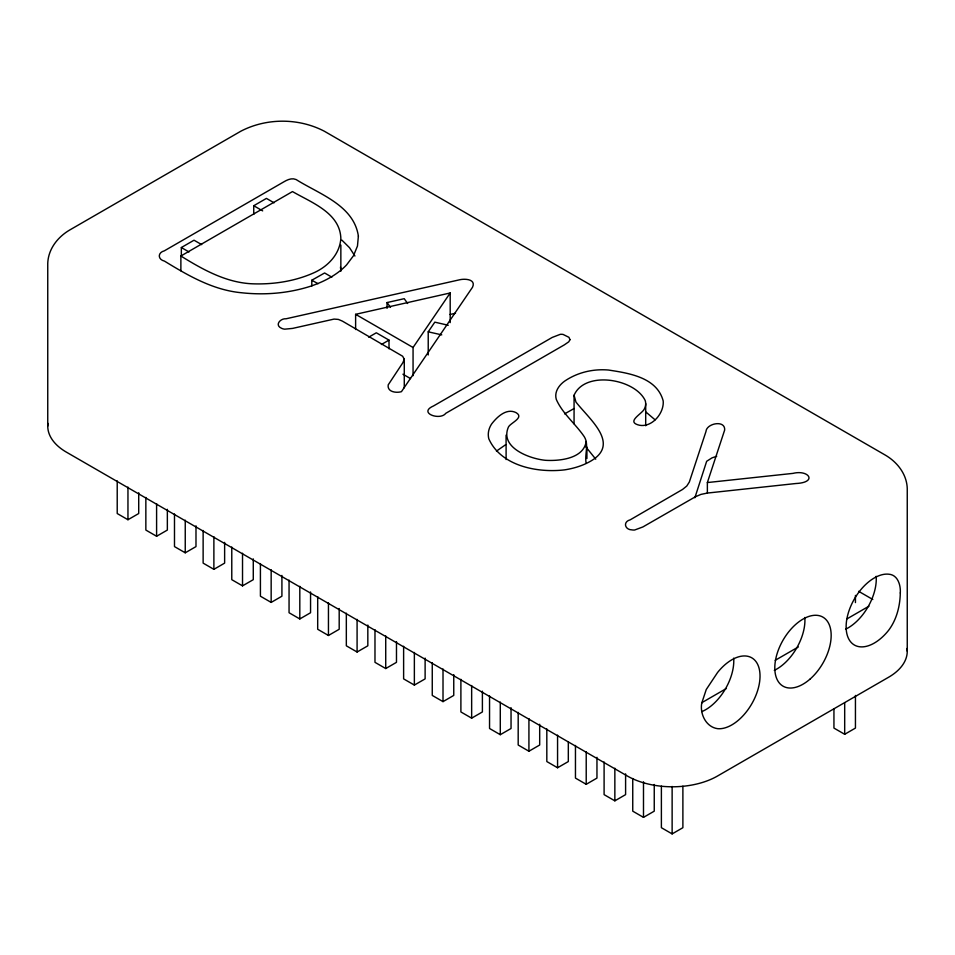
<?xml version="1.0" encoding="UTF-8"?>
<svg xmlns="http://www.w3.org/2000/svg" width="955" height="955" viewBox="0 0 955 955"><rect width="100%" height="100%" fill="white"/><g stroke="black" fill="none" stroke-linecap="round" stroke-linejoin="round"><path stroke-width="1.43" d="M404.275 387.754L404.275 359.199L402.628 356.227L342.368 321.107L338.345 319.412L334.071 319.089L292.612 328.401L284.757 329.165A6.876 3.963 0 0 1 281.498 328.269C274.336 325.154 280.388 318.242 286.058 318.779L459.653 279.779C464.763 278.526 476.318 279.087 472.534 287.216L401.446 391.669C396.492 393.185 387.002 392.111 388.196 384.889L402.843 362.733L404.275 359.199M574.062 423.817L574.074 395.251C584.89 370.254 634.848 378.61 645.198 400.551A30.942 17.859 0 0 1 643.849 409.826C640.351 414.804 625.991 422.182 639.587 425.273C652.349 427.542 664.31 412.846 663.188 400.921C656.909 377.368 628.987 373.178 608.419 370.027C593.819 368.785 578.909 372.056 566.47 379.935C559.893 383.886 553.876 391.347 556.311 399.453C562.626 413.766 575.59 423.865 584.269 436.721C589.235 444.564 584.388 454.711 586.167 463.247M645.699 425.763L645.699 403.679M586.167 441.508C583.66 458.687 559.558 461.158 545.496 460.31C529.548 458.806 499.393 447.537 508.442 427.016C510.555 422.814 524.665 417.681 516.094 412.656C506.484 407.701 496.922 417.084 491.574 424.056A52.25 30.166 0 0 0 488.805 438.799C500.981 466.136 537.498 473.095 564.656 469.86A57.36 33.115 0 0 0 589.569 461.766C621.287 444.469 589.892 419.89 575.937 402.019L574.074 395.251M694.87 497.746L706.664 461.277L712.024 457.863L716.704 456.263M707.369 482.562L724.666 430.013C725.418 419.615 706.485 423.316 705.984 431.469L689.319 482.06L686.764 486.047L682.503 489.485L630.228 519.818C622.72 521.728 624.833 529.739 631.756 529.858A6.375 3.677 0 0 0 634.669 530.001L642.858 526.957L695.383 496.779L700.946 494.404L707.369 493.067L795.885 483.517C817.79 482.526 808.981 469.382 792.972 473.382L707.369 482.562L707.369 492.923M413.061 375.709L413.061 347.489L450.187 292.97L355.618 314.326L355.618 329.523M428.222 354.974L428.222 331.827L434.812 322.157L448.253 325.261M496.457 451.106L505.673 444.684M564.572 413.885L574.086 408.525M181.343 256.215L181.343 247.536L194.032 240.206L201.684 244.623M253.744 214.409L253.744 205.731L266.433 198.401L274.085 202.818M180.877 256.012L292.493 191.573C311.235 202.496 340.183 212.846 340.851 238.595C339.574 254.842 327.338 267.018 313.025 273.166C294.021 281.45 273.011 284.566 252.371 283.802C226.132 282.692 202.663 269.513 180.877 256.012L180.877 270.814M368.714 337.175L376.318 332.794L389.007 340.111L389.007 348.802M381.403 344.504L389.007 340.111M117.214 480.89L117.214 513.527L127.958 519.735L138.714 513.527L138.714 492.756M145.852 497.436L145.852 530.061L156.596 536.268L167.352 530.061L167.352 509.302M174.49 513.969L174.49 546.594L185.246 552.802L195.99 546.594L195.99 525.835M203.129 530.503L203.129 563.128L213.884 569.335L224.628 563.128L224.628 542.368M231.779 547.036L231.779 579.673L242.522 585.869L253.278 579.673L253.278 558.902M260.417 563.569L260.417 596.207L271.16 602.414L281.916 596.207L281.916 575.435M289.055 580.103L289.055 612.74L299.81 618.947L310.554 612.74L310.554 591.969M317.693 596.648L317.693 629.273L328.448 635.481L339.192 629.273L339.192 608.514M346.331 613.182L346.331 645.807L357.086 652.014L367.83 645.807L367.83 625.048M374.981 629.715L374.981 662.34L385.725 668.548L396.48 662.34L396.48 641.581M403.619 646.249L403.619 678.886L414.363 685.081L425.118 678.886L425.118 658.114M432.257 662.782L432.257 695.419L443.013 701.627L453.756 695.419L453.756 674.648M460.895 679.327L460.895 711.952L471.651 718.16L482.394 711.952L482.394 691.181M489.545 695.861L489.545 728.486L500.289 734.693L511.044 728.486L511.044 707.727M518.183 712.394L518.183 745.019L528.927 751.227L539.682 745.019L539.682 724.26M546.821 728.928L546.821 761.553L557.565 767.76L568.321 761.553L568.321 742.274M701.985 702.593L726.385 688.495M775.197 660.311L798.32 646.965M847.145 618.78L868.978 606.174M575.459 745.461L575.459 778.098L586.215 784.306L596.959 778.098L596.959 757.327M604.097 761.995L604.097 794.632L614.853 800.839L625.597 794.632L625.597 773.86M632.747 778.54L632.747 811.165L643.491 817.373L654.247 811.165L654.247 784.473M661.385 786.168L661.385 827.699L672.129 833.906L682.885 827.699L682.885 786.168M833.942 708.789L833.942 728.08L844.686 734.288L855.441 728.08L855.441 695.443M311.796 286.023L311.796 280.233L324.605 272.975L331.827 277.153M387.062 308.334L387.062 302.556L404.216 298.688L407.63 303.499M449.948 314.493L455.499 313.264M428.222 331.827L441.759 334.871M311.796 280.233L318.051 283.695M253.744 205.731L262.673 210.888M858.617 591.3L872.81 599.489M355.618 314.326L413.061 347.489M402.938 374.205L410.531 378.586M181.343 247.536L188.995 251.953M645.759 411.903L655.07 419.818M341.854 240.099L349.542 247.727L354.926 256.012M585.773 446.785L595.753 459.176M387.062 302.556L390.511 307.355M340.493 266.994L340.851 271.148L340.851 245.101M506.078 435.134L506.114 459.546M907.25 651.215L907.25 488.423C906.737 474.086 897.282 462.101 885.261 455.081L324.378 131.253C298.7 117.835 266.421 117.835 240.756 131.253L69.739 229.988C57.718 237.019 48.263 249.004 47.75 263.341L47.75 426.121M855.441 595.407L855.441 602.593M844.686 703.131L844.686 734.288M672.129 786.442L672.129 833.906M643.491 781.775L643.491 817.373M614.853 768.202L614.853 800.839M586.919 447.036L586.919 458.543M586.215 751.669L586.215 784.306M557.565 735.135L557.565 767.76M528.927 718.602L528.927 751.227M500.289 702.068L500.289 734.693M471.651 685.523L471.651 718.16M450.187 292.97L450.187 322.635M443.013 668.989L443.013 701.627M414.363 652.456L414.363 685.081M385.725 635.923L385.725 668.548M357.086 619.389L357.086 652.014M328.448 602.856L328.448 635.481M299.81 586.31L299.81 618.947M271.16 569.777L271.16 602.414M242.522 553.243L242.522 585.869M213.884 536.71L213.884 569.335M185.246 520.177L185.246 552.802M156.596 503.631L156.596 536.268M127.958 487.098L127.958 519.735M876.165 576.307A39.871 23.027 -60 0 1 845.629 629.202M907.071 648.469A63.794 36.839 0 0 1 888.568 677.262L717.551 775.997A63.794 36.839 0 0 1 627.328 775.997L66.432 452.169A63.794 36.839 0 0 1 47.929 423.375M733.679 658.15A39.871 23.027 -60 0 1 701.913 711.594M804.826 617.467A39.871 23.027 -60 0 1 774.29 670.362M900.302 592.948C900.064 606.15 896.614 619.723 888.568 630.372A39.871 23.027 -60 0 1 852.755 643.921A39.871 23.027 -60 0 1 852.755 601.972A39.871 23.027 -60 0 1 888.568 574.182C897.819 574.659 900.816 585.176 900.302 592.948M701.746 703.107C699.752 713.874 705.948 726.994 717.551 728.665A39.871 23.027 -60 0 0 753.388 700.886A39.871 23.027 -60 0 0 753.388 658.914A39.871 23.027 -60 0 0 717.551 672.511L706.258 689.51L701.746 703.107M358.376 236.112L357.468 246.032L353.505 255.713L346.593 264.893A95.572 55.175 0 0 1 309.229 286.667C287.36 293.436 264.177 295.238 241.46 292.743C213.12 290.117 188.231 275.649 164.463 261.109C157.682 259.509 157.539 252.55 164.344 250.831L283.778 181.88C287.419 179.719 291.92 177.642 296.122 179.552C319.233 194.116 353.816 205.218 358.376 236.112M570.004 339.658L568.738 341.83L564.321 344.874L445.77 413.312C440.136 420.94 417.538 412.87 433.522 405.959L552.205 337.437L560.227 334.346A6.16 3.557 0 0 1 563.128 334.453L568.917 337.306L570.004 339.658M810.27 678.898A39.871 23.027 -60 0 0 822.912 617.133A39.871 23.027 -60 0 0 775.747 658.962A39.871 23.027 -60 0 0 810.27 678.898"/></g></svg>
